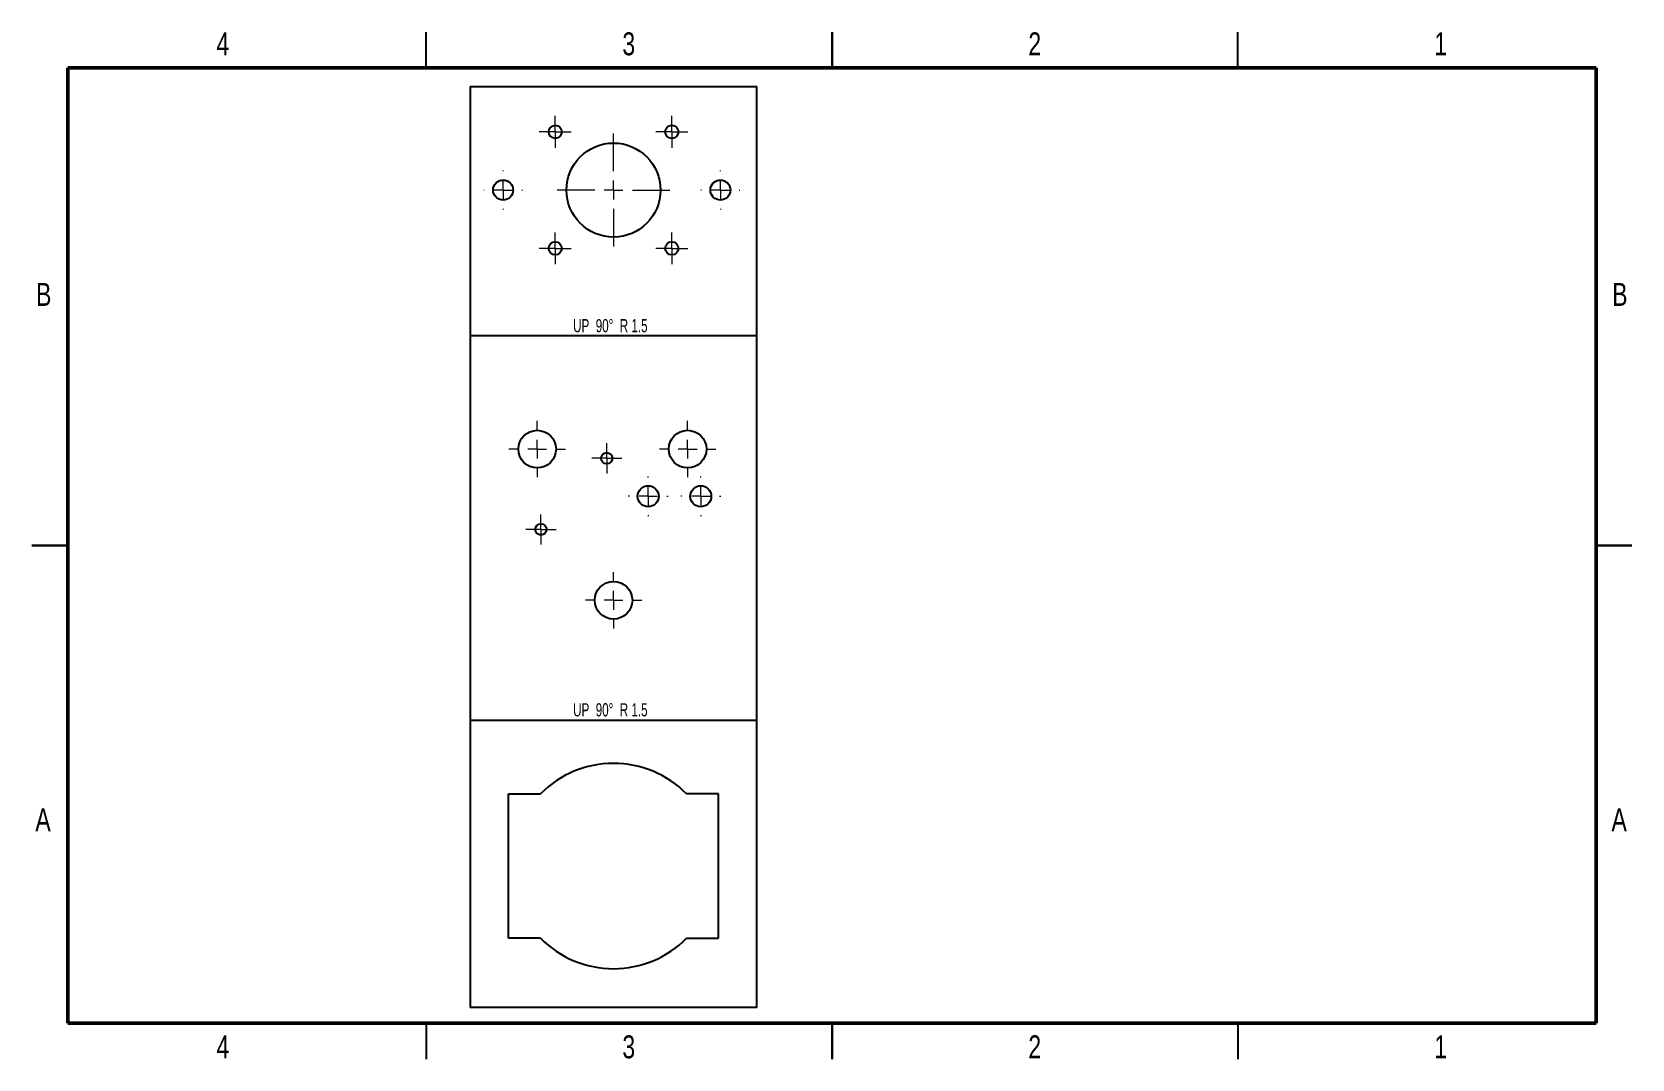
# Model space of a CAD drawing. Header units: millimetres. Extents: x 3 to 429, y 3 to 276.
import ezdxf

# ---------------------------------------------------------------- set-up
doc = ezdxf.new("R2010")
doc.units = ezdxf.units.MM
doc.styles.add('SLDTEXTSTYLE0', font='TXT', dxfattribs={"width": 0.75})
doc.styles.add('SLDTEXTSTYLE1', font='TXT', dxfattribs={"width": 0.660714})

# ---------------------------------------------------------------- blocks, each defined once
blk = doc.blocks.new('SW_CENTERMARKSYMBOL_0')
at = {"color": 0, "linetype": 'Continuous', "lineweight": 18}
for p, q in [((0, 5), (0, 5.3)), ((-5, 0), (-5.3, 0)), ((0, 0), (-2.5, 0)), ((0, 0), (0, 2.5)), ((0, 0), (0, -2.5)), ((0, 0), (2.5, 0)), ((5, 0), (5.3, 0)), ((0, -5), (0, -5.3))]:
    blk.add_line(p, q, dxfattribs=at)
blk = doc.blocks.new('SW_CENTERMARKSYMBOL_1')
at = {"color": 0, "linetype": 'Continuous', "lineweight": 18}
for p, q in [((0, 5), (0, 7.5)), ((-5, 0), (-7.5, 0)), ((0, 0), (-2.5, 0)), ((0, 0), (0, 2.5)), ((0, 0), (0, -2.5)), ((0, 0), (2.5, 0)), ((5, 0), (7.5, 0)), ((0, -5), (0, -7.5))]:
    blk.add_line(p, q, dxfattribs=at)
blk = doc.blocks.new('SW_CENTERMARKSYMBOL_2')
at = {"color": 0, "linetype": 'Continuous', "lineweight": 18}
for p, q in [((0, 5), (0, 7.5)), ((-5, 0), (-7.5, 0)), ((0, 0), (-2.5, 0)), ((0, 0), (0, 2.5)), ((0, 0), (0, -2.5)), ((0, 0), (2.5, 0)), ((5, 0), (7.5, 0)), ((0, -5), (0, -7.5))]:
    blk.add_line(p, q, dxfattribs=at)
blk = doc.blocks.new('SW_CENTERMARKSYMBOL_3')
at = {"color": 0, "linetype": 'Continuous', "lineweight": 18}
for p, q in [((0, 5), (0, 5.3)), ((-5, 0), (-5.3, 0)), ((0, 0), (-2.5, 0)), ((0, 0), (0, 2.5)), ((0, 0), (0, -2.5)), ((0, 0), (2.5, 0)), ((5, 0), (5.3, 0)), ((0, -5), (0, -5.3))]:
    blk.add_line(p, q, dxfattribs=at)
blk = doc.blocks.new('SW_CENTERMARKSYMBOL_4')
at = {"color": 0, "linetype": 'Continuous', "lineweight": 18}
for p, q in [((0, 5), (0, 7.5)), ((-5, 0), (-7.5, 0)), ((0, 0), (-2.5, 0)), ((0, 0), (0, 2.5)), ((0, 0), (0, -2.5)), ((0, 0), (2.5, 0)), ((5, 0), (7.5, 0)), ((0, -5), (0, -7.5))]:
    blk.add_line(p, q, dxfattribs=at)
blk = doc.blocks.new('SW_CENTERMARKSYMBOL_5')
at = {"color": 0, "linetype": 'Continuous', "lineweight": 18}
for p, q in [((-2.5, 0), (-4, 0)), ((0, 0), (-2.5, 0)), ((0, 2.5), (0, 4)), ((0, 0), (0, 2.5)), ((0, 0), (0, -2.5)), ((0, 0), (2.5, 0)), ((2.5, 0), (4, 0)), ((0, -2.5), (0, -4))]:
    blk.add_line(p, q, dxfattribs=at)
blk = doc.blocks.new('SW_CENTERMARKSYMBOL_6')
at = {"color": 0, "linetype": 'Continuous', "lineweight": 18}
for p, q in [((-2.5, 0), (-4, 0)), ((0, 0), (-2.5, 0)), ((0, 2.5), (0, 4)), ((0, 0), (0, 2.5)), ((0, 0), (0, -2.5)), ((0, 0), (2.5, 0)), ((2.5, 0), (4, 0)), ((0, -2.5), (0, -4))]:
    blk.add_line(p, q, dxfattribs=at)
blk = doc.blocks.new('SW_CENTERMARKSYMBOL_7')
at = {"color": 0, "linetype": 'Continuous', "lineweight": 18}
for p, q in [((-2.5, 0), (-4.25, 0)), ((0, 0), (-2.5, 0)), ((0, 2.5), (0, 4.25)), ((0, 0), (0, 2.5)), ((0, 0), (0, -2.5)), ((0, 0), (2.5, 0)), ((2.5, 0), (4.25, 0)), ((0, -2.5), (0, -4.25))]:
    blk.add_line(p, q, dxfattribs=at)
blk = doc.blocks.new('SW_CENTERMARKSYMBOL_8')
at = {"color": 0, "linetype": 'Continuous', "lineweight": 18}
for p, q in [((-2.5, 0), (-4.25, 0)), ((0, 0), (-2.5, 0)), ((0, 2.5), (0, 4.25)), ((0, 0), (0, 2.5)), ((0, 0), (0, -2.5)), ((0, 0), (2.5, 0)), ((2.5, 0), (4.25, 0)), ((0, -2.5), (0, -4.25))]:
    blk.add_line(p, q, dxfattribs=at)
blk = doc.blocks.new('SW_CENTERMARKSYMBOL_9')
at = {"color": 0, "linetype": 'Continuous', "lineweight": 18}
for p, q in [((-2.5, 0), (-4.25, 0)), ((0, 0), (-2.5, 0)), ((0, 2.5), (0, 4.25)), ((0, 0), (0, 2.5)), ((0, 0), (0, -2.5)), ((0, 0), (2.5, 0)), ((2.5, 0), (4.25, 0)), ((0, -2.5), (0, -4.25))]:
    blk.add_line(p, q, dxfattribs=at)
blk = doc.blocks.new('SW_CENTERMARKSYMBOL_10')
at = {"color": 0, "linetype": 'Continuous', "lineweight": 18}
for p, q in [((-2.5, 0), (-4.25, 0)), ((0, 0), (-2.5, 0)), ((0, 2.5), (0, 4.25)), ((0, 0), (0, 2.5)), ((0, 0), (0, -2.5)), ((0, 0), (2.5, 0)), ((2.5, 0), (4.25, 0)), ((0, -2.5), (0, -4.25))]:
    blk.add_line(p, q, dxfattribs=at)
blk = doc.blocks.new('SW_CENTERMARKSYMBOL_11')
at = {"color": 0, "linetype": 'Continuous', "lineweight": 18}
for p, q in [((0, 5), (0, 15)), ((-5, 0), (-15, 0)), ((0, 0), (-2.5, 0)), ((0, 0), (0, 2.5)), ((0, 0), (0, -2.5)), ((0, 0), (2.5, 0)), ((5, 0), (15, 0)), ((0, -5), (0, -15))]:
    blk.add_line(p, q, dxfattribs=at)
blk = doc.blocks.new('SW_CENTERMARKSYMBOL_12')
at = {"color": 0, "linetype": 'Continuous', "lineweight": 18}
for p, q in [((0, 5), (0, 5.167)), ((-5, 0), (-5.167, 0)), ((0, 0), (-2.5, 0)), ((0, 0), (0, 2.5)), ((0, 0), (0, -2.5)), ((0, 0), (2.5, 0)), ((5, 0), (5.167, 0)), ((0, -5), (0, -5.167))]:
    blk.add_line(p, q, dxfattribs=at)
blk = doc.blocks.new('SW_CENTERMARKSYMBOL_13')
at = {"color": 0, "linetype": 'Continuous', "lineweight": 18}
for p, q in [((0, 5), (0, 5.167)), ((-5, 0), (-5.167, 0)), ((0, 0), (-2.5, 0)), ((0, 0), (0, 2.5)), ((0, 0), (0, -2.5)), ((0, 0), (2.5, 0)), ((5, 0), (5.167, 0)), ((0, -5), (0, -5.167))]:
    blk.add_line(p, q, dxfattribs=at)

msp = doc.modelspace()

# ---------------------------------------------------------------- linework, layer by layer
at = {"color": 7, "linetype": 'Continuous', "lineweight": 25}
for p, q in [((107.95, 266.7), (107.95, 276.23)), ((215.9, 276.23), (215.9, 266.7)), ((215.9, 266.7), (215.9, 276.23)), ((323.85, 266.7), (323.85, 276.23)), ((119.71, 261.73), (195.91, 261.73)), ((119.71, 261.73), (119.71, 16.83)), ((195.91, 16.83), (195.91, 261.73)), ((3.17, 139.7), (12.7, 139.7)), ((12.7, 139.7), (3.17, 139.7)), ((428.62, 139.7), (419.1, 139.7)), ((419.1, 139.7), (428.62, 139.7)), ((129.87, 73.66), (138.37, 73.66)), ((129.87, 35.31), (129.87, 73.66)), ((185.75, 73.66), (177.25, 73.66)), ((185.75, 35.31), (185.75, 73.66)), ((138.37, 35.31), (129.87, 35.31)), ((177.25, 35.31), (185.75, 35.31)), ((195.91, 16.83), (119.71, 16.83)), ((107.95, 12.7), (107.95, 3.17)), ((215.9, 3.17), (215.9, 12.7)), ((215.9, 12.7), (215.9, 3.17)), ((323.85, 12.7), (323.85, 3.17))]:
    msp.add_line(p, q, dxfattribs=at)
at = {"color": 7, "linetype": 'Continuous', "lineweight": 50}
for p, q in [((12.7, 12.7), (12.7, 266.7)), ((12.7, 266.7), (419.1, 266.7)), ((419.1, 266.7), (419.1, 12.7)), ((419.1, 12.7), (12.7, 12.7))]:
    msp.add_line(p, q, dxfattribs=at)
at = {"color": 7, "linetype": 'Continuous'}
for p, q in [((195.91, 195.43), (119.71, 195.43)), ((119.71, 93.29), (195.91, 93.29))]:
    msp.add_line(p, q, dxfattribs=at)
at = {"color": 7, "linetype": 'Continuous', "lineweight": 25}
for centre, radius in [((142.31, 249.73), 1.75), ((173.31, 249.73), 1.75), ((157.81, 234.23), 12.5), ((128.45, 234.23), 2.67), ((186.22, 234.23), 2.67), ((142.31, 218.73), 1.75), ((173.31, 218.73), 1.75), ((137.51, 165.35), 5), ((177.51, 165.35), 5), ((156.01, 162.9), 1.5), ((167.01, 152.8), 2.8), ((181.01, 152.8), 2.8), ((138.51, 144), 1.5), ((157.81, 125.15), 5)]:
    msp.add_circle(centre, radius, dxfattribs=at)
for start, end in [(44.6139, 135.3861), (224.6139, 315.3861)]:
    msp.add_arc((157.81, 54.49), 27.3, start, end, dxfattribs=at)

# ---------------------------------------------------------------- block references
at = {"color": 7, "linetype": 'Continuous', "lineweight": 0}
for name, p in [('SW_CENTERMARKSYMBOL_9', (142.31, 249.73)), ('SW_CENTERMARKSYMBOL_8', (173.31, 249.73)), ('SW_CENTERMARKSYMBOL_11', (157.81, 234.23)), ('SW_CENTERMARKSYMBOL_12', (128.45, 234.23)), ('SW_CENTERMARKSYMBOL_13', (186.22, 234.23)), ('SW_CENTERMARKSYMBOL_10', (142.31, 218.73)), ('SW_CENTERMARKSYMBOL_7', (173.31, 218.73)), ('SW_CENTERMARKSYMBOL_1', (137.51, 165.35)), ('SW_CENTERMARKSYMBOL_2', (177.51, 165.35)), ('SW_CENTERMARKSYMBOL_6', (156.01, 162.9)), ('SW_CENTERMARKSYMBOL_0', (167.01, 152.8)), ('SW_CENTERMARKSYMBOL_3', (181.01, 152.8)), ('SW_CENTERMARKSYMBOL_5', (138.51, 144)), ('SW_CENTERMARKSYMBOL_4', (157.81, 125.15))]:
    msp.add_blockref(name, p, dxfattribs=at)

# ---------------------------------------------------------------- texts
at = {"color": 7, "linetype": 'Continuous', "lineweight": 0, "attachment_point": 2}
for s, insert, char_height, style in [('4', (53.91, 276.16), 6.1, 'SLDTEXTSTYLE0'), ('3', (161.86, 276.16), 6.1, 'SLDTEXTSTYLE0'), ('2', (269.81, 276.16), 6.1, 'SLDTEXTSTYLE0'), ('1', (377.76, 276.16), 6.1, 'SLDTEXTSTYLE0'), ('B', (6.3, 209.53), 6.1, 'SLDTEXTSTYLE0'), ('B', (425.4, 209.53), 6.1, 'SLDTEXTSTYLE0'), ('UP  90°  R 1.5', (156.96, 199.92), 3.5, 'SLDTEXTSTYLE1'), ('UP  90°  R 1.5', (156.96, 97.78), 3.5, 'SLDTEXTSTYLE1'), ('A', (6.11, 69.83), 6.1, 'SLDTEXTSTYLE0'), ('A', (425.21, 69.83), 6.1, 'SLDTEXTSTYLE0'), ('4', (53.91, 9.46), 6.1, 'SLDTEXTSTYLE0'), ('3', (161.86, 9.46), 6.1, 'SLDTEXTSTYLE0'), ('2', (269.81, 9.46), 6.1, 'SLDTEXTSTYLE0'), ('1', (377.76, 9.46), 6.1, 'SLDTEXTSTYLE0')]:
    msp.add_mtext(s, dxfattribs=dict(at, insert=insert, char_height=char_height, style=style))

doc.saveas('drawing.dxf')
